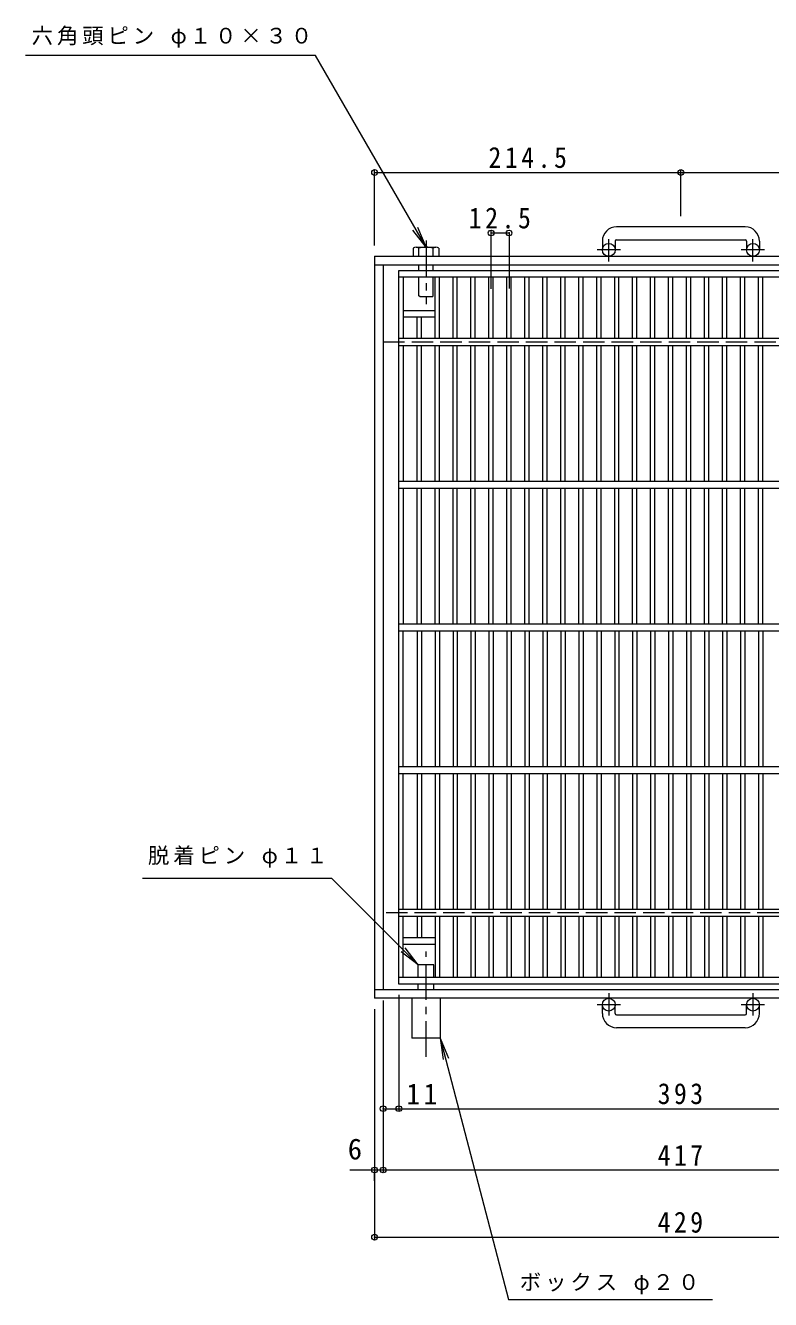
# Model space of a CAD drawing. Units: millimetres, scale not verified. Extents: x -791 to 884, y -688 to 664.
# Drawn here: x -791 to -269, y -236 to 656 of the extents above; entities that cross this region are included whole.
import ezdxf
from ezdxf.enums import TextEntityAlignment as Align

# ---------------------------------------------------------------- set-up
doc = ezdxf.new("R2010")
doc.units = ezdxf.units.MM
doc.header["$LTSCALE"] = 5
doc.header["$PDMODE"] = 32
doc.header["$PDSIZE"] = 4
doc.linetypes.add('CHAIN1', pattern=[8, 5, -1, 1, -1])
doc.linetypes.add('DASHED3', pattern=[4, 3, -1])
for name, color, linetype, lineweight in [('B-1', 2, 'Continuous', 9), ('B-2', 3, 'Continuous', 9), ('B-4', 7, 'Continuous', 9), ('B-9', 4, 'Continuous', 9)]:
    doc.layers.add(name, color=color, linetype=linetype, lineweight=lineweight)
doc.styles.add('ＭＳ ゴシック', font='')
doc.styles.get('ＭＳ ゴシック').set_extended_font_data('MS Gothic')

msp = doc.modelspace()

# ---------------------------------------------------------------- linework, layer by layer
at = {"layer": 'B-1'}
for p, q in [((-286.829, 515.261), (-376.829, 515.261)), ((-386.829, 505.261), (-386.829, 499.162)), ((-377.83, 505.261), (-377.83, 499.162)), ((-376.829, 506.261), (-286.829, 506.261)), ((-285.829, 505.261), (-285.829, 499.162)), ((-276.829, 505.261), (-276.829, 499.162)), ((-546.329, 494.661), (-546.329, -25.338)), ((-546.329, 494.661), (-117.329, 494.661)), ((-546.329, 488.661), (-117.329, 488.661)), ((-540.329, 488.661), (-540.329, -19.338)), ((-117.329, -19.338), (-546.329, -19.338)), ((-117.329, -25.338), (-546.329, -25.338)), ((-386.829, -35.94), (-386.829, -29.839)), ((-377.83, -35.94), (-377.83, -29.839)), ((-285.829, -35.94), (-285.829, -29.839)), ((-276.829, -35.94), (-276.829, -29.839)), ((-376.829, -36.939), (-286.829, -36.939)), ((-286.829, -45.939), (-376.829, -45.939))]:
    msp.add_line(p, q, dxfattribs=at)
at = {"layer": 'B-1', "linetype": 'CHAIN1'}
for p, q in [((-382.33, 491.054), (-382.33, 506.652)), ((-281.329, 491.054), (-281.329, 506.652)), ((-374.167, 499.162), (-390.574, 499.162)), ((-273.167, 499.162), (-289.573, 499.162)), ((-382.33, -21.732), (-382.33, -37.329)), ((-281.329, -21.732), (-281.329, -37.329)), ((-374.167, -29.839), (-390.574, -29.839)), ((-273.167, -29.839), (-289.573, -29.839))]:
    msp.add_line(p, q, dxfattribs=at)
at = {"layer": 'B-1', "linetype": 'DASHED3'}
for p, q in [((-540.329, 434.662), (-123.33, 434.662)), ((-123.33, 34.661), (-540.329, 34.661))]:
    msp.add_line(p, q, dxfattribs=at)
at = {"layer": 'B-1'}
for centre in [(-382.33, 499.162), (-281.33, 499.162), (-382.33, -29.839), (-281.33, -29.839)]:
    msp.add_circle(centre, 4.5, dxfattribs=at)
for centre, radius, start, end in [((-376.829, 505.261), 10, 90, 180), ((-286.829, 505.261), 10, 0, 90), ((-376.829, 505.261), 1, 90, 180), ((-286.829, 505.261), 1, 0, 90), ((-376.829, -35.94), 10, 180, 270), ((-376.829, -35.94), 1, 180, 270), ((-286.829, -35.94), 10, 270, 0), ((-286.829, -35.94), 1, 270, 0)]:
    msp.add_arc(centre, radius, start, end, dxfattribs=at)
at = {"layer": 'B-2'}
for p, q in [((-529.33, 484.662), (-136.33, 484.662)), ((-529.33, -15.339), (-529.33, 484.662)), ((-529.33, -15.339), (-529.33, 484.662)), ((-529.33, 480.162), (-136.33, 480.162)), ((-526.329, 480.161), (-526.329, 437.161)), ((-503.99, 437.161), (-503.99, 480.162)), ((-500.99, 437.161), (-500.99, 480.162)), ((-491.41, 437.161), (-491.41, 480.161)), ((-488.41, 437.161), (-488.41, 480.161)), ((-478.83, 437.161), (-478.83, 480.161)), ((-475.83, 437.161), (-475.83, 480.161)), ((-466.25, 437.161), (-466.25, 480.161)), ((-463.25, 437.161), (-463.25, 480.161)), ((-453.67, 437.161), (-453.67, 480.161)), ((-450.67, 437.161), (-450.67, 480.161)), ((-441.09, 437.161), (-441.09, 480.161)), ((-438.089, 437.161), (-438.089, 480.161)), ((-428.51, 437.161), (-428.51, 480.161)), ((-425.51, 437.161), (-425.51, 480.161)), ((-415.93, 437.161), (-415.93, 480.161)), ((-412.929, 437.161), (-412.929, 480.161)), ((-403.35, 437.161), (-403.35, 480.161)), ((-400.349, 437.161), (-400.349, 480.161)), ((-390.77, 437.161), (-390.77, 480.161)), ((-387.769, 437.161), (-387.769, 480.161)), ((-378.19, 437.161), (-378.19, 480.161)), ((-375.19, 437.161), (-375.19, 480.161)), ((-365.61, 437.161), (-365.61, 480.161)), ((-362.61, 437.161), (-362.61, 480.161)), ((-353.03, 437.161), (-353.03, 480.161)), ((-350.03, 437.161), (-350.03, 480.161)), ((-340.449, 437.161), (-340.449, 480.161)), ((-337.45, 437.161), (-337.45, 480.161)), ((-327.869, 437.161), (-327.869, 480.161)), ((-324.87, 437.161), (-324.87, 480.161)), ((-315.289, 437.161), (-315.289, 480.161)), ((-312.29, 437.161), (-312.29, 480.161)), ((-302.709, 437.161), (-302.709, 480.161)), ((-299.71, 437.161), (-299.71, 480.161)), ((-290.13, 437.161), (-290.13, 480.161)), ((-287.13, 437.161), (-287.13, 480.161)), ((-277.55, 437.161), (-277.55, 480.161)), ((-274.55, 437.161), (-274.55, 480.161)), ((-516.57, 437.161), (-516.57, 452.162)), ((-513.57, 437.161), (-513.57, 452.162)), ((-529.33, 437.161), (-136.33, 437.161)), ((-529.33, 432.161), (-136.33, 432.161)), ((-526.329, 432.161), (-526.329, 337.162)), ((-516.57, 337.162), (-516.57, 432.161)), ((-513.57, 337.162), (-513.57, 432.161)), ((-503.99, 337.162), (-503.99, 432.161)), ((-500.99, 337.162), (-500.99, 432.161)), ((-491.41, 337.162), (-491.41, 432.161)), ((-488.41, 337.162), (-488.41, 432.161)), ((-478.83, 337.162), (-478.83, 432.161)), ((-475.83, 337.162), (-475.83, 432.161)), ((-466.25, 337.162), (-466.25, 432.161)), ((-463.25, 337.162), (-463.25, 432.161)), ((-453.67, 337.162), (-453.67, 432.161)), ((-450.67, 337.162), (-450.67, 432.161)), ((-441.09, 337.162), (-441.09, 432.161)), ((-438.089, 337.162), (-438.089, 432.161)), ((-428.51, 337.162), (-428.51, 432.161)), ((-425.51, 337.162), (-425.51, 432.161)), ((-415.93, 337.162), (-415.93, 432.161)), ((-412.929, 337.162), (-412.929, 432.161)), ((-403.35, 337.162), (-403.35, 432.161)), ((-400.349, 337.162), (-400.349, 432.161)), ((-390.77, 337.162), (-390.77, 432.161)), ((-387.769, 337.162), (-387.769, 432.161)), ((-378.19, 337.162), (-378.19, 432.161)), ((-375.19, 337.162), (-375.19, 432.161)), ((-365.61, 337.162), (-365.61, 432.161)), ((-362.61, 337.162), (-362.61, 432.161)), ((-353.03, 337.162), (-353.03, 432.161)), ((-350.03, 337.162), (-350.03, 432.161)), ((-340.449, 337.162), (-340.449, 432.161)), ((-337.45, 337.162), (-337.45, 432.161)), ((-327.869, 337.162), (-327.869, 432.161)), ((-324.87, 337.162), (-324.87, 432.161)), ((-315.289, 337.162), (-315.289, 432.161)), ((-312.29, 337.162), (-312.29, 432.161)), ((-302.709, 337.162), (-302.709, 432.161)), ((-299.71, 337.162), (-299.71, 432.161)), ((-290.13, 337.162), (-290.13, 432.161)), ((-287.13, 337.162), (-287.13, 432.161)), ((-277.55, 337.162), (-277.55, 432.161)), ((-274.55, 337.162), (-274.55, 432.161)), ((-529.33, 337.161), (-136.33, 337.161)), ((-529.33, 332.161), (-136.33, 332.161)), ((-526.329, 332.161), (-526.329, 237.161)), ((-516.57, 237.161), (-516.57, 332.161)), ((-513.57, 237.161), (-513.57, 332.161)), ((-503.99, 237.161), (-503.99, 332.161)), ((-500.99, 237.161), (-500.99, 332.161)), ((-491.41, 237.161), (-491.41, 332.161)), ((-488.41, 237.161), (-488.41, 332.161)), ((-478.83, 237.161), (-478.83, 332.161)), ((-475.83, 237.161), (-475.83, 332.161)), ((-466.25, 237.161), (-466.25, 332.161)), ((-463.25, 237.161), (-463.25, 332.161)), ((-453.67, 237.161), (-453.67, 332.161)), ((-450.67, 237.161), (-450.67, 332.161)), ((-441.09, 237.161), (-441.09, 332.161)), ((-438.089, 237.161), (-438.089, 332.161)), ((-428.51, 237.161), (-428.51, 332.161)), ((-425.51, 237.161), (-425.51, 332.161)), ((-415.93, 237.161), (-415.93, 332.161)), ((-412.929, 237.161), (-412.929, 332.161)), ((-403.35, 237.161), (-403.35, 332.161)), ((-400.349, 237.161), (-400.349, 332.161)), ((-390.77, 237.161), (-390.77, 332.161)), ((-387.769, 237.161), (-387.769, 332.161)), ((-378.19, 237.161), (-378.19, 332.161)), ((-375.19, 237.161), (-375.19, 332.161)), ((-365.61, 237.161), (-365.61, 332.161)), ((-362.61, 237.161), (-362.61, 332.161)), ((-353.03, 237.161), (-353.03, 332.161)), ((-350.03, 237.161), (-350.03, 332.161)), ((-340.449, 237.161), (-340.449, 332.161)), ((-337.45, 237.161), (-337.45, 332.161)), ((-327.869, 237.161), (-327.869, 332.161)), ((-324.87, 237.161), (-324.87, 332.161)), ((-315.289, 237.161), (-315.289, 332.161)), ((-312.29, 237.161), (-312.29, 332.161)), ((-302.709, 237.161), (-302.709, 332.161)), ((-299.71, 237.161), (-299.71, 332.161)), ((-290.13, 237.161), (-290.13, 332.161)), ((-287.13, 237.161), (-287.13, 332.161)), ((-277.55, 237.161), (-277.55, 332.161)), ((-274.55, 237.161), (-274.55, 332.161)), ((-529.33, 237.161), (-136.33, 237.161)), ((-529.33, 232.161), (-136.33, 232.161)), ((-526.329, 137.161), (-526.329, 232.161)), ((-516.57, 232.161), (-516.57, 137.161)), ((-513.57, 232.161), (-513.57, 137.161)), ((-503.99, 232.161), (-503.99, 137.161)), ((-500.99, 232.161), (-500.99, 137.161)), ((-491.41, 232.161), (-491.41, 137.161)), ((-488.41, 232.161), (-488.41, 137.161)), ((-478.83, 232.161), (-478.83, 137.161)), ((-475.83, 232.161), (-475.83, 137.161)), ((-466.25, 232.161), (-466.25, 137.161)), ((-463.25, 232.161), (-463.25, 137.161)), ((-453.67, 232.161), (-453.67, 137.161)), ((-450.67, 232.161), (-450.67, 137.161)), ((-441.09, 232.161), (-441.09, 137.161)), ((-438.089, 232.161), (-438.089, 137.161)), ((-428.51, 232.161), (-428.51, 137.161)), ((-425.51, 232.161), (-425.51, 137.161)), ((-415.93, 232.161), (-415.93, 137.161)), ((-412.929, 232.161), (-412.929, 137.161)), ((-403.35, 232.161), (-403.35, 137.161)), ((-400.349, 232.161), (-400.349, 137.161)), ((-390.77, 232.161), (-390.77, 137.161)), ((-387.769, 232.161), (-387.769, 137.161)), ((-378.19, 232.161), (-378.19, 137.161)), ((-375.19, 232.161), (-375.19, 137.161)), ((-365.61, 232.161), (-365.61, 137.161)), ((-362.61, 232.161), (-362.61, 137.161)), ((-353.03, 232.161), (-353.03, 137.161)), ((-350.03, 232.161), (-350.03, 137.161)), ((-340.449, 232.161), (-340.449, 137.161)), ((-337.45, 232.161), (-337.45, 137.161)), ((-327.869, 232.161), (-327.869, 137.161)), ((-324.87, 232.161), (-324.87, 137.161)), ((-315.289, 232.161), (-315.289, 137.161)), ((-312.29, 232.161), (-312.29, 137.161)), ((-302.709, 232.161), (-302.709, 137.161)), ((-299.71, 232.161), (-299.71, 137.161)), ((-290.13, 232.161), (-290.13, 137.161)), ((-287.13, 232.161), (-287.13, 137.161)), ((-277.55, 232.161), (-277.55, 137.161)), ((-274.55, 232.161), (-274.55, 137.161)), ((-529.33, 137.161), (-136.33, 137.161)), ((-529.33, 132.161), (-136.33, 132.161)), ((-526.329, 37.161), (-526.329, 132.161)), ((-516.57, 132.161), (-516.57, 37.161)), ((-513.57, 132.161), (-513.57, 37.161)), ((-503.99, 132.161), (-503.99, 37.161)), ((-500.99, 132.161), (-500.99, 37.161)), ((-491.41, 132.161), (-491.41, 37.161)), ((-488.41, 132.161), (-488.41, 37.161)), ((-478.83, 132.161), (-478.83, 37.161)), ((-475.83, 132.161), (-475.83, 37.161)), ((-466.25, 132.161), (-466.25, 37.161)), ((-463.25, 132.161), (-463.25, 37.161)), ((-453.67, 132.161), (-453.67, 37.161)), ((-450.67, 132.161), (-450.67, 37.161)), ((-441.09, 132.161), (-441.09, 37.161)), ((-438.089, 132.161), (-438.089, 37.161)), ((-428.51, 132.161), (-428.51, 37.161)), ((-425.51, 132.161), (-425.51, 37.161)), ((-415.93, 132.161), (-415.93, 37.161)), ((-412.929, 132.161), (-412.929, 37.161)), ((-403.35, 132.161), (-403.35, 37.161)), ((-400.349, 132.161), (-400.349, 37.161)), ((-390.77, 132.161), (-390.77, 37.161)), ((-387.769, 132.161), (-387.769, 37.161)), ((-378.19, 132.161), (-378.19, 37.161)), ((-375.19, 132.161), (-375.19, 37.161)), ((-365.61, 132.161), (-365.61, 37.161)), ((-362.61, 132.161), (-362.61, 37.161)), ((-353.03, 132.161), (-353.03, 37.161)), ((-350.03, 132.161), (-350.03, 37.161)), ((-340.449, 132.161), (-340.449, 37.161)), ((-337.45, 132.161), (-337.45, 37.161)), ((-327.869, 132.161), (-327.869, 37.161)), ((-324.87, 132.161), (-324.87, 37.161)), ((-315.289, 132.161), (-315.289, 37.161)), ((-312.29, 132.161), (-312.29, 37.161)), ((-302.709, 132.161), (-302.709, 37.161)), ((-299.71, 132.161), (-299.71, 37.161)), ((-290.13, 132.161), (-290.13, 37.161)), ((-287.13, 132.161), (-287.13, 37.161)), ((-277.55, 132.161), (-277.55, 37.161)), ((-274.55, 132.161), (-274.55, 37.161)), ((-529.33, 37.161), (-136.33, 37.161)), ((-529.33, 32.162), (-136.33, 32.162)), ((-526.329, -10.838), (-526.329, 32.162)), ((-516.57, 32.162), (-516.57, 17.161)), ((-513.57, 32.162), (-513.57, 17.161)), ((-503.99, 32.162), (-503.99, -10.838)), ((-500.99, 32.162), (-500.99, -10.838)), ((-491.41, 32.162), (-491.41, -10.838)), ((-488.41, 32.162), (-488.41, -10.838)), ((-478.83, 32.162), (-478.83, -10.838)), ((-475.83, 32.162), (-475.83, -10.838)), ((-466.25, 32.162), (-466.25, -10.838)), ((-463.25, 32.162), (-463.25, -10.838)), ((-453.67, 32.162), (-453.67, -10.838)), ((-450.67, 32.162), (-450.67, -10.838)), ((-441.09, 32.162), (-441.09, -10.838)), ((-438.089, 32.162), (-438.089, -10.838)), ((-428.51, 32.162), (-428.51, -10.838)), ((-425.51, 32.162), (-425.51, -10.838)), ((-415.93, 32.162), (-415.93, -10.838)), ((-412.929, 32.162), (-412.929, -10.838)), ((-403.35, 32.162), (-403.35, -10.838)), ((-400.349, 32.162), (-400.349, -10.838)), ((-390.77, 32.162), (-390.77, -10.838)), ((-387.769, 32.162), (-387.769, -10.838)), ((-378.19, 32.162), (-378.19, -10.838)), ((-375.19, 32.162), (-375.19, -10.838)), ((-365.61, 32.162), (-365.61, -10.838)), ((-362.61, 32.162), (-362.61, -10.838)), ((-353.03, 32.162), (-353.03, -10.838)), ((-350.03, 32.162), (-350.03, -10.838)), ((-340.449, 32.162), (-340.449, -10.838)), ((-337.45, 32.162), (-337.45, -10.838)), ((-327.869, 32.162), (-327.869, -10.838)), ((-324.87, 32.162), (-324.87, -10.838)), ((-315.289, 32.162), (-315.289, -10.838)), ((-312.29, 32.162), (-312.29, -10.838)), ((-302.709, 32.162), (-302.709, -10.838)), ((-299.71, 32.162), (-299.71, -10.838)), ((-290.13, 32.162), (-290.13, -10.838)), ((-287.13, 32.162), (-287.13, -10.838)), ((-277.55, 32.162), (-277.55, -10.838)), ((-274.55, 32.162), (-274.55, -10.838)), ((-136.33, -10.838), (-529.33, -10.838))]:
    msp.add_line(p, q, dxfattribs=at)
at = {"layer": 'B-2', "color": 4}
for p, q in [((-526.329, 456.662), (-503.99, 456.662)), ((-526.329, 452.162), (-503.99, 452.162)), ((-526.329, 17.161), (-503.99, 17.161)), ((-526.329, 12.661), (-503.99, 12.661))]:
    msp.add_line(p, q, dxfattribs=at)
at = {"layer": 'B-2'}
msp.add_lwpolyline([(-136.33, 484.662), (-136.33, -15.339), (-529.33, -15.339)], dxfattribs=at)
at = {"layer": 'B-4'}
for p, q in [((-587.81, 635.261), (-790.817, 635.261)), ((-510.329, 501.061), (-587.81, 635.261)), ((-546.329, 502.161), (-546.329, 554.865)), ((-331.829, 522.761), (-331.829, 554.865)), ((-546.329, 553.365), (-376.83, 553.365)), ((-376.83, 553.365), (-117.329, 553.365)), ((-510.329, 501.061), (-519.461, 512.962)), ((-510.329, 501.061), (-516.07, 514.92)), ((-464.75, 471.896), (-464.75, 512.481)), ((-464.75, 510.981), (-452.187, 510.981)), ((-452.187, 510.951), (-452.187, 472.17)), ((-576.329, 58.662), (-708.918, 58.662)), ((-515.829, -1.838), (-576.329, 58.662)), ((-515.829, -1.838), (-524.961, 10.062)), ((-515.829, -1.838), (-527.73, 7.293)), ((-529.33, -22.839), (-529.33, -104.183)), ((-546.329, -32.839), (-546.329, -194.264)), ((-540.329, -26.838), (-540.329, -147.146)), ((-500.329, -53.339), (-494.589, -67.197)), ((-500.329, -53.339), (-498.372, -68.21)), ((-540.329, -102.683), (-527.33, -102.683)), ((-527.33, -102.683), (-123.33, -102.683)), ((-563.677, -145.646), (-540.329, -145.646)), ((-546.33, -153.146), (-546.33, -147.146)), ((-540.329, -145.646), (-93.856, -145.646)), ((-546.329, -192.764), (-117.329, -192.764))]:
    msp.add_line(p, q, dxfattribs=at)
msp.add_lwpolyline([(-500.329, -53.339), (-452.475, -236.42), (-309.611, -236.42)], dxfattribs=at)
for p in [(-546.329, 553.365), (-331.829, 553.365), (-464.75, 510.981), (-452.187, 510.981), (-540.329, -102.683), (-529.33, -102.683), (-546.33, -145.646), (-540.329, -145.646), (-546.329, -192.764)]:
    msp.add_point(p, dxfattribs=at)
at = {"layer": 'B-9'}
for p, q in [((-519.214, 500.318), (-519.214, 494.661)), ((-517.272, 501.061), (-503.387, 501.061)), ((-515.329, 494.661), (-515.329, 500.318)), ((-505.329, 494.661), (-505.329, 500.318)), ((-501.444, 500.318), (-501.444, 494.661)), ((-515.329, 484.661), (-515.329, 488.661)), ((-505.329, 484.661), (-505.329, 488.661)), ((-515.329, 466.973), (-515.329, 480.162)), ((-505.329, 466.973), (-505.329, 480.162)), ((-514.517, 466.161), (-515.329, 466.973)), ((-506.141, 466.161), (-514.517, 466.161)), ((-506.141, 466.161), (-505.329, 466.973)), ((-504.829, -1.838), (-515.829, -1.838)), ((-515.829, -10.838), (-515.829, -1.838)), ((-504.829, -10.838), (-504.829, -1.838)), ((-515.829, -19.339), (-515.829, -15.339)), ((-504.829, -19.339), (-504.829, -15.339)), ((-520.329, -25.338), (-520.329, -53.339)), ((-500.329, -25.338), (-500.329, -53.339)), ((-500.329, -53.339), (-520.329, -53.339))]:
    msp.add_line(p, q, dxfattribs=at)
at = {"layer": 'B-9', "linetype": 'CHAIN1'}
for p, q in [((-510.329, 505.76), (-510.329, 461.128)), ((-510.329, -66.366), (-510.329, 7.558))]:
    msp.add_line(p, q, dxfattribs=at)
at = {"layer": 'B-9'}
for centre, radius, start, end in [((-517.272, 498.151), 2.91, 48.12389, 131.8763), ((-510.329, 483.871), 17.19, 73.09029, 106.90971), ((-503.387, 498.151), 2.91, 48.1237, 131.87611)]:
    msp.add_arc(centre, radius, start, end, dxfattribs=at)

# ---------------------------------------------------------------- texts
at = {"layer": 'B-4', "color": 2, "style": 'ＭＳ ゴシック'}
msp.add_text('6', height=14.66, dxfattribs=at).set_placement((-565.102, -142.646), align=Align.BOTTOM_LEFT)
at = {"layer": 'B-4', "char_height": 11, "attachment_point": 7, "style": 'ＭＳ ゴシック'}
for s, insert in [('\\T1.18;六角頭ピン\\~φ１０×３０', (-786.56, 640.751)), ('\\T1.18;脱着ピン\\~φ１１', (-705.079, 66.251)), ('\\T1.18;ボックス\\~φ２０', (-444.655, -232.695))]:
    msp.add_mtext(s, dxfattribs=dict(at, insert=insert))
at = {"layer": 'B-4', "color": 2, "char_height": 14.66, "attachment_point": 7, "style": 'ＭＳ ゴシック'}
for s, insert in [('\\T1.28;\\W0.9;214.5', (-466.579, 556.365)), ('\\T1.28;\\W0.9;12.5', (-480.343, 513.981)), ('\\T1.27;\\W0.95;11', (-524.037, -99.683)), ('\\T1.27;\\W0.9;393', (-348.08, -99.683)), ('\\T1.27;\\W0.9;417', (-348.08, -142.646)), ('\\T1.27;\\W0.9;429', (-348.079, -189.764))]:
    msp.add_mtext(s, dxfattribs=dict(at, insert=insert))

doc.saveas('drawing.dxf')
